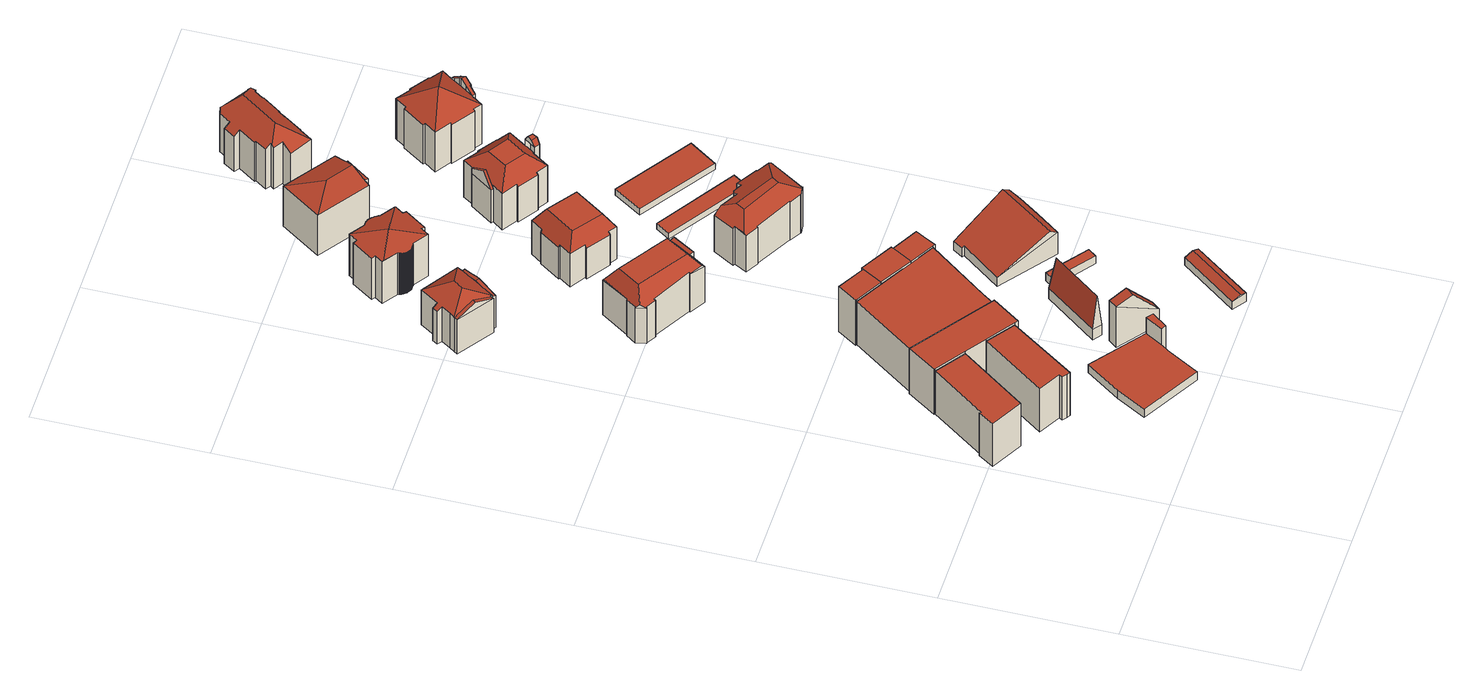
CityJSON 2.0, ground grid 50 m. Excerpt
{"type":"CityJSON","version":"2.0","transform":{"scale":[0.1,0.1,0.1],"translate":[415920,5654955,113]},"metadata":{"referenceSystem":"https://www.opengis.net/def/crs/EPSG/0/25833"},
"CityObjects":{
"building1":{"type":"Building","attributes":{"Dachtyp_tdc":"tdcPolyFlatRoof","Gemeindeschluessel":14612000,"Dachneigung":0,"QualitaetDacherkennung":64,"Geometrietyp2DReferenz":"3000","measuredHeight":16.1,"function":"31001_9998","roofType":"1000"},"geometry":[{"type":"Solid","lod":"2","boundaries":[[[[0,1,2,3]],[[1,4,5,2]],[[4,6,7,5]],[[6,8,9,7]],[[8,10,11,9]],[[10,0,3,11]],[[10,8,6,4,1,0]],[[3,2,5,7,9,11]]]],"semantics":{"surfaces":[{"type":"WallSurface"},{"type":"RoofSurface"},{"type":"GroundSurface"}],"values":[[0,0,0,0,0,0,1,2]]}}]},
"building2":{"type":"Building","attributes":{"Dachtyp_tdc":"tdcPolyFlatRoof","Gemeindeschluessel":14612000,"Dachneigung":0,"QualitaetDacherkennung":64,"Geometrietyp2DReferenz":"3000","measuredHeight":16.19,"function":"31001_9998","roofType":"1000"},"geometry":[{"type":"Solid","lod":"2","boundaries":[[[[12,13,14,15]],[[13,16,17,14]],[[16,18,19,17]],[[18,20,21,19]],[[20,22,23,21]],[[22,24,25,23]],[[24,12,15,25]],[[24,22,20,18,16,13,12]],[[15,14,17,19,21,23,25]]]],"semantics":{"surfaces":[{"type":"WallSurface"},{"type":"RoofSurface"},{"type":"GroundSurface"}],"values":[[0,0,0,0,0,0,0,1,2]]}}]},
"building3":{"type":"Building","attributes":{"Dachtyp_tdc":"tdcPolyFlatRoof","Gemeindeschluessel":14612000,"Dachneigung":0,"QualitaetDacherkennung":61,"Geometrietyp2DReferenz":"3000","measuredHeight":16.95,"function":"31001_9998","roofType":"1000"},"geometry":[{"type":"Solid","lod":"2","boundaries":[[[[26,27,14,17]],[[27,28,9,14]],[[28,29,7,9]],[[29,30,31,7]],[[30,32,33,31]],[[32,34,35,33]],[[34,36,37,35]],[[36,38,39,37]],[[38,40,41,39]],[[40,26,17,41]],[[40,38,36,34,32,30,29,28,27,26]],[[17,14,9,7,31,33,35,37,39,41]]]],"semantics":{"surfaces":[{"type":"WallSurface"},{"type":"RoofSurface"},{"type":"GroundSurface"}],"values":[[0,0,0,0,0,0,0,0,0,0,1,2]]}}]},
"building4":{"type":"Building","attributes":{"Gemeindeschluessel":14612000,"Geometrietyp2DReferenz":"3000","BezugspunktDach":"2000","function":"31001_9998"},"children":["building4-1","building4-2"]},
"building4-1":{"type":"BuildingPart","attributes":{"Dachtyp_tdc":"tdcPolyFlatRoof","Dachneigung":0,"QualitaetDacherkennung":0,"Geometrietyp2DReferenz":"3000","measuredHeight":9.05},"parents":["building4"],"geometry":[{"type":"MultiSurface","lod":"2","boundaries":[[[42,43,44,45]],[[45,44,46,47]],[[44,43,48,49,46]],[[50,48,43,42]],[[42,45,47,51,50]],[[47,46,49,51]],[[50,51,49,48]]],"semantics":{"surfaces":[{"type":"RoofSurface"},{"type":"WallSurface"},{"type":"GroundSurface"},{"type":"ClosureSurface","isClosure":"1","QuelleClosure":"LoD1Solid"}],"values":[0,1,1,1,1,2,3]}}]},
"building4-2":{"type":"BuildingPart","attributes":{"Dachtyp_tdc":"tdcPolyFlatRoof","Dachneigung":0,"QualitaetDacherkennung":0,"Geometrietyp2DReferenz":"3000","measuredHeight":3},"parents":["building4"],"geometry":[{"type":"MultiSurface","lod":"2","boundaries":[[[52,53,48,50,54,55,56]],[[56,55,57,58]],[[55,54,59,57]],[[54,50,51,59]],[[48,53,60,49]],[[53,52,61,60]],[[52,56,58,61]],[[58,57,59,51,49,60,61]],[[49,51,50,48]]],"semantics":{"surfaces":[{"type":"RoofSurface"},{"type":"WallSurface"},{"type":"GroundSurface"},{"type":"ClosureSurface","isClosure":"1","QuelleClosure":"LoD1Solid"}],"values":[0,1,1,1,1,1,1,2,3]}}]},
"building5":{"type":"Building","attributes":{"Dachtyp_tdc":"tdcPolyFlatRoof","Gemeindeschluessel":14612000,"Dachneigung":0,"QualitaetDacherkennung":69,"Geometrietyp2DReferenz":"3000","measuredHeight":16.27,"function":"31001_9998","roofType":"1000"},"geometry":[{"type":"Solid","lod":"2","boundaries":[[[[62,63,35,37]],[[63,64,65,35]],[[64,66,67,65]],[[66,68,69,67]],[[68,62,37,69]],[[68,66,64,63,62]],[[37,35,65,67,69]]]],"semantics":{"surfaces":[{"type":"WallSurface"},{"type":"RoofSurface"},{"type":"GroundSurface"}],"values":[[0,0,0,0,0,1,2]]}}]},
"building6":{"type":"Building","attributes":{"Dachtyp_tdc":"tdcGableRoof","Gemeindeschluessel":14612000,"Dachneigung":50.58,"QualitaetDacherkennung":8,"Geometrietyp2DReferenz":"3000","measuredHeight":16.39,"function":"31001_9998","roofType":"3100"},"geometry":[{"type":"Solid","lod":"2","boundaries":[[[[70,71,72,73]],[[71,74,75,72]],[[74,76,77,75]],[[76,70,73,77]],[[74,71,78]],[[70,76,79]],[[71,70,79,78]],[[76,74,78,79]],[[73,72,75,77]]]],"semantics":{"surfaces":[{"type":"WallSurface"},{"type":"RoofSurface"},{"type":"GroundSurface"}],"values":[[0,0,0,0,0,0,1,1,2]]}}]},
"building7":{"type":"Building","attributes":{"Gemeindeschluessel":14612000,"Geometrietyp2DReferenz":"3000","function":"31001_9998","roofType":"9999"},"children":["building7-1","building7-2","building7-3"]},
"building7-1":{"type":"BuildingPart","attributes":{"Dachtyp_tdc":"tdcGableRoof","Dachneigung":10.02,"QualitaetDacherkennung":25,"Geometrietyp2DReferenz":"3000","measuredHeight":13.37,"roofType":"3100"},"parents":["building7"],"geometry":[{"type":"MultiSurface","lod":"2","boundaries":[[[80,81,82,83]],[[81,84,85,82]],[[84,86,87,85]],[[86,88,89,87]],[[88,90,91,89]],[[90,92,93,91]],[[88,86,84,81,80,94,95]],[[95,96,92,90,88]],[[97,83,82,85,87,89,91,93]]],"semantics":{"surfaces":[{"type":"WallSurface"},{"type":"RoofSurface"},{"type":"GroundSurface"}],"values":[0,0,0,0,0,0,1,1,2]}}]},
"building7-2":{"type":"BuildingPart","attributes":{"Dachtyp_tdc":"tdcFreeFormRoof","Dachneigung":28.5,"QualitaetDacherkennung":66,"Geometrietyp2DReferenz":"3000","measuredHeight":16.38,"roofType":"5000"},"parents":["building7"],"geometry":[{"type":"MultiSurface","lod":"2","boundaries":[[[98,99,100,101]],[[99,102,103,100]],[[102,104,105,103]],[[104,106,107,105]],[[106,108,80,83,107]],[[109,110,111,112,93,92]],[[113,114,115,116,117]],[[114,118,119,115]],[[118,98,101,119]],[[113,120,121,110,109,122]],[[109,96,123,94,108,106,124,122]],[[106,104,124]],[[104,102,99,98,118,114,113,122,124]],[[101,100,103,105,107,83,97,93,112,116,115,119]]],"semantics":{"surfaces":[{"type":"WallSurface"},{"type":"RoofSurface"},{"type":"GroundSurface"}],"values":[0,0,0,0,0,0,0,0,0,1,1,1,1,2]}}]},
"building7-3":{"type":"BuildingPart","attributes":{"Dachtyp_tdc":"tdcGableRoof","Dachneigung":21.86,"QualitaetDacherkennung":19,"Geometrietyp2DReferenz":"3000","measuredHeight":15.3,"roofType":"3100"},"parents":["building7"],"geometry":[{"type":"MultiSurface","lod":"2","boundaries":[[[125,126,127,128]],[[126,117,116,127]],[[111,125,128,112]],[[111,121,129,130,125]],[[130,129,120,117,126]],[[125,130,126]],[[128,127,116,112]]],"semantics":{"surfaces":[{"type":"WallSurface"},{"type":"RoofSurface"},{"type":"GroundSurface"}],"values":[0,0,0,1,1,0,2]}}]},
"building8":{"type":"Building","attributes":{"Dachtyp_tdc":"tdcFreeFormRoof","Gemeindeschluessel":14612000,"Dachneigung":82.83,"QualitaetDacherkennung":15,"Geometrietyp2DReferenz":"3000","measuredHeight":15.63,"function":"31001_9998","roofType":"5000"},"geometry":[{"type":"Solid","lod":"2","boundaries":[[[[131,132,133,134]],[[132,135,136,133]],[[135,137,138,136]],[[137,131,134,138]],[[139,140,137,135]],[[139,135,132]],[[140,139,132,131]],[[140,131,137]],[[134,133,136,138]]]],"semantics":{"surfaces":[{"type":"WallSurface"},{"type":"RoofSurface"},{"type":"GroundSurface"}],"values":[[0,0,0,0,1,0,1,1,2]]}}]},
"building9":{"type":"Building","attributes":{"Gemeindeschluessel":14612000,"Geometrietyp2DReferenz":"3000","function":"31001_9998","roofType":"9999"},"children":["building9-1","building9-2","building9-3"]},
"building9-1":{"type":"BuildingPart","attributes":{"Dachtyp_tdc":"tdcPolyFlatRoof","Dachneigung":0,"QualitaetDacherkennung":61,"Geometrietyp2DReferenz":"3000","measuredHeight":16.98,"roofType":"1000"},"parents":["building9"],"geometry":[{"type":"MultiSurface","lod":"2","boundaries":[[[141,142,143,144]],[[142,145,146,143]],[[145,147,67,146]],[[147,148,149,67]],[[150,141,144,151]],[[150,148,147,145,142,141]],[[144,143,146,67,149,151]]],"semantics":{"surfaces":[{"type":"WallSurface"},{"type":"RoofSurface"},{"type":"GroundSurface"}],"values":[0,0,0,0,0,1,2]}}]},
"building9-2":{"type":"BuildingPart","attributes":{"Dachtyp_tdc":"tdcPolyFlatRoof","Dachneigung":0,"QualitaetDacherkennung":68,"Geometrietyp2DReferenz":"3000","measuredHeight":16.98,"roofType":"1000"},"parents":["building9"],"geometry":[{"type":"MultiSurface","lod":"2","boundaries":[[[152,153,154,155]],[[153,156,150,151,154]],[[157,158,159,160,149,148]],[[161,152,155,162,163]],[[161,158,157,156,153,152]],[[155,154,151,149,160,162]]],"semantics":{"surfaces":[{"type":"WallSurface"},{"type":"RoofSurface"},{"type":"GroundSurface"}],"values":[0,0,0,0,1,2]}}]},
"building9-3":{"type":"BuildingPart","attributes":{"Dachtyp_tdc":"tdcPolyFlatRoof","Dachneigung":0,"QualitaetDacherkennung":60,"Geometrietyp2DReferenz":"3000","measuredHeight":16.96,"roofType":"1000"},"parents":["building9"],"geometry":[{"type":"MultiSurface","lod":"2","boundaries":[[[159,164,65,160]],[[164,165,166,65]],[[165,167,168,166]],[[167,163,162,168]],[[167,165,164,159,163]],[[162,160,65,166,168]]],"semantics":{"surfaces":[{"type":"WallSurface"},{"type":"RoofSurface"},{"type":"GroundSurface"}],"values":[0,0,0,0,1,2]}}]},
"building10":{"type":"Building","attributes":{"Dachtyp_tdc":"tdcFreeFormRoof","Gemeindeschluessel":14612000,"Dachneigung":0.791,"QualitaetDacherkennung":45,"Geometrietyp2DReferenz":"3000","measuredHeight":17.89,"function":"31001_9998","roofType":"5000"},"geometry":[{"type":"Solid","lod":"2","boundaries":[[[[169,170,171,172,173,174,175,176]],[[177,178,171,170]],[[179,173,172]],[[180,181,182]],[[176,183,169]],[[184,185,186]],[[187,188,189,190,191,192,193,194,195,196,197,198,199,200,201,202,203,204,205,206,207,208]],[[173,179,188,187]],[[179,209,189,188]],[[209,210,190,189]],[[210,211,191,190]],[[211,212,192,191]],[[212,213,193,192]],[[213,214,194,193]],[[214,185,195,194]],[[185,184,196,195]],[[184,215,197,196]],[[215,216,198,197]],[[216,181,199,198]],[[181,180,200,199]],[[180,217,201,200]],[[217,218,202,201]],[[218,219,203,202]],[[219,220,204,203]],[[220,183,205,204]],[[183,176,206,205]],[[176,175,207,206]],[[175,174,208,207]],[[174,173,187,208]],[[178,186,185,214,213,212,211,210,209,179,172,171]],[[184,186,178,177,182,181,216,215]],[[177,170,169,183,220,219,218,217,180,182]]]],"semantics":{"surfaces":[{"type":"RoofSurface"},{"type":"WallSurface"},{"type":"GroundSurface"}],"values":[[0,0,1,1,1,1,2,1,1,1,1,1,1,1,1,1,1,1,1,1,1,1,1,1,1,1,1,1,1,0,0,0]]}}]},
"building11":{"type":"Building","attributes":{"Dachtyp_tdc":"tdcGableRoof","Gemeindeschluessel":14612000,"Dachneigung":19.56,"QualitaetDacherkennung":72,"Geometrietyp2DReferenz":"3000","measuredHeight":3.75,"function":"31001_9998","roofType":"3100"},"geometry":[{"type":"Solid","lod":"2","boundaries":[[[[221,222,223,224]],[[222,225,226,223]],[[225,227,228,226]],[[227,221,224,228]],[[225,222,229]],[[221,227,230]],[[222,221,230,229]],[[227,225,229,230]],[[224,223,226,228]]]],"semantics":{"surfaces":[{"type":"WallSurface"},{"type":"RoofSurface"},{"type":"GroundSurface"}],"values":[[0,0,0,0,0,0,1,1,2]]}}]},
"building12":{"type":"Building","attributes":{"Dachtyp_tdc":"tdcPolyFlatRoof","Gemeindeschluessel":14612000,"Dachneigung":0,"QualitaetDacherkennung":9,"Geometrietyp2DReferenz":"3000","measuredHeight":3,"function":"31001_9998","roofType":"1000"},"geometry":[{"type":"Solid","lod":"2","boundaries":[[[[231,232,233,234]],[[232,235,236,233]],[[235,237,238,236]],[[237,231,234,238]],[[237,235,232,231]],[[234,233,236,238]]]],"semantics":{"surfaces":[{"type":"WallSurface"},{"type":"RoofSurface"},{"type":"GroundSurface"}],"values":[[0,0,0,0,1,2]]}}]},
"building13":{"type":"Building","attributes":{"Dachtyp_tdc":"tdcFreeFormRoof","Gemeindeschluessel":14612000,"Dachneigung":14.78,"QualitaetDacherkennung":43,"Geometrietyp2DReferenz":"3000","measuredHeight":17.66,"function":"31001_9998","roofType":"5000"},"geometry":[{"type":"Solid","lod":"2","boundaries":[[[[239,240,241,242]],[[240,243,244,241]],[[243,245,246,244]],[[245,247,248,246]],[[247,249,250,248]],[[249,251,252,250]],[[251,253,254,252]],[[253,255,256,254]],[[255,257,258,256]],[[257,259,260,258]],[[259,261,262,260]],[[261,263,264,262]],[[263,265,266,264]],[[267,268,269,270]],[[268,271,272,269]],[[271,273,274,272]],[[273,275,276,274]],[[275,277,278,276]],[[277,279,280,278]],[[279,281,282,280]],[[281,283,284,282]],[[283,285,286,284]],[[285,287,288,286]],[[287,289,290,288]],[[289,291,292,290]],[[291,293,294,292]],[[293,295,296,294]],[[265,267,270,266]],[[295,297,298,296]],[[297,299,300,298]],[[299,301,302,300]],[[301,303,304,302]],[[303,305,306,304]],[[305,307,308,306]],[[307,309,310,308]],[[309,311,312,310]],[[311,313,314,312]],[[313,315,316,314]],[[315,317,318,316]],[[317,319,320,318]],[[319,321,322,320]],[[321,323,324,322]],[[323,325,326,324]],[[325,327,328,326]],[[327,329,330,328]],[[329,331,332,330]],[[331,333,334,332]],[[333,335,336,334]],[[335,337,338,336]],[[337,339,340,338]],[[339,341,342,340]],[[341,343,344,342]],[[343,345,346,344]],[[345,347,348,346]],[[347,349,350,348]],[[349,351,352,350]],[[351,353,354,352]],[[353,355,356,354]],[[355,357,358,356]],[[357,239,242,358]],[[359,239,357,355,353,351,349,360]],[[289,287,285,283,281,279,277,275,273,271,268,267,265,263,261,259,257,255,253,251,249,247,245,243,240,239,359,361]],[[293,291,361,359,301,299,297,295]],[[303,301,359,360,347,345,343,341,339,337,335,333,331,329,327,325,323,321,319,317,315,313,311,309,307,305]],[[349,347,360]],[[291,289,361]],[[242,241,244,246,248,250,252,254,256,258,260,262,264,266,270,269,272,274,276,278,280,282,284,286,288,290,292,294,296,298,300,302,304,306,308,310,312,314,316,318,320,322,324,326,328,330,332,334,336,338,340,342,344,346,348,350,352,354,356,358]]]],"semantics":{"surfaces":[{"type":"WallSurface"},{"type":"RoofSurface"},{"type":"GroundSurface"}],"values":[[0,0,0,0,0,0,0,0,0,0,0,0,0,0,0,0,0,0,0,0,0,0,0,0,0,0,0,0,0,0,0,0,0,0,0,0,0,0,0,0,0,0,0,0,0,0,0,0,0,0,0,0,0,0,0,0,0,0,0,0,1,1,1,1,0,0,2]]}}]},
"building14":{"type":"Building","attributes":{"Dachtyp_tdc":"tdcPolyFlatRoof","Gemeindeschluessel":14612000,"Dachneigung":4.9,"QualitaetDacherkennung":69,"Geometrietyp2DReferenz":"3000","measuredHeight":3.05,"function":"31001_9998","roofType":"2100"},"geometry":[{"type":"Solid","lod":"2","boundaries":[[[[362,363,364,365]],[[363,366,367,364]],[[366,368,369,367]],[[368,362,365,369]],[[368,366,363,362]],[[365,364,367,369]]]],"semantics":{"surfaces":[{"type":"WallSurface"},{"type":"RoofSurface"},{"type":"GroundSurface"}],"values":[[0,0,0,0,1,2]]}}]},
"building15":{"type":"Building","attributes":{"Dachtyp_tdc":"tdcCutTentRoof","Gemeindeschluessel":14612000,"Dachneigung":1.99,"QualitaetDacherkennung":48,"Geometrietyp2DReferenz":"3000","measuredHeight":17.14,"function":"31001_9998","roofType":"9999"},"geometry":[{"type":"Solid","lod":"2","boundaries":[[[[370,371,372,373]],[[371,374,375,372]],[[374,376,377,375]],[[376,378,379,377]],[[378,380,381,379]],[[380,382,383,381]],[[382,384,385,383]],[[384,386,387,385]],[[386,388,389,387]],[[388,390,391,389]],[[390,392,393,391]],[[392,394,395,393]],[[394,396,397,395]],[[396,398,399,397]],[[398,400,401,399]],[[400,402,403,401]],[[402,404,405,403]],[[404,406,407,405]],[[406,408,409,407]],[[408,410,411,409]],[[410,412,413,411]],[[412,414,415,413]],[[414,416,417,415]],[[416,370,373,417]],[[392,390,388,386,384,382,380,378,376,374,418,419]],[[402,400,398,396,394,392,419,420]],[[412,410,408,406,404,402,420,421]],[[374,371,370,416,414,412,421,418]],[[421,420,419,418]],[[373,372,375,377,379,381,383,385,387,389,391,393,395,397,399,401,403,405,407,409,411,413,415,417]]]],"semantics":{"surfaces":[{"type":"WallSurface"},{"type":"RoofSurface"},{"type":"GroundSurface"}],"values":[[0,0,0,0,0,0,0,0,0,0,0,0,0,0,0,0,0,0,0,0,0,0,0,0,1,1,1,1,1,2]]}}]},
"building16":{"type":"Building","attributes":{"Dachtyp_tdc":"tdcFreeFormRoof","Gemeindeschluessel":14612000,"Dachneigung":20.76,"QualitaetDacherkennung":5,"Geometrietyp2DReferenz":"3000","measuredHeight":10.03,"function":"31001_9998","roofType":"5000"},"geometry":[{"type":"Solid","lod":"2","boundaries":[[[[422,423,424,425]],[[423,426,427,424]],[[426,428,429,427]],[[428,430,431,429]],[[430,432,433,431]],[[432,434,435,433]],[[434,436,437,435]],[[436,422,425,437]],[[436,434,432,430,438,439]],[[423,422,439,438,428,426]],[[430,428,438]],[[422,436,439]],[[425,424,427,429,431,433,435,437]]]],"semantics":{"surfaces":[{"type":"WallSurface"},{"type":"RoofSurface"},{"type":"GroundSurface"}],"values":[[0,0,0,0,0,0,0,0,1,1,0,0,2]]}}]},
"building17":{"type":"Building","attributes":{"Dachtyp_tdc":"tdcFreeFormRoof","Gemeindeschluessel":14612000,"Dachneigung":32.36,"QualitaetDacherkennung":29,"Geometrietyp2DReferenz":"3000","measuredHeight":17.55,"function":"31001_9998","roofType":"5000"},"geometry":[{"type":"Solid","lod":"2","boundaries":[[[[440,441,442,443]],[[441,444,445,442]],[[444,446,447,445]],[[446,448,449,447]],[[448,450,451,449]],[[450,452,453,451]],[[452,454,455,453]],[[454,456,457,455]],[[456,458,459,457]],[[458,460,461,459]],[[460,462,463,461]],[[462,464,465,463]],[[464,466,467,465]],[[466,468,469,467]],[[468,470,471,469]],[[470,472,473,471]],[[472,474,475,473]],[[474,476,477,475]],[[476,478,479,477]],[[478,440,443,479]],[[464,462,480,481,482,483,466]],[[470,468,483,482,484,485,440,478,476,474,472]],[[484,486,487,446,444,441,485]],[[481,480,460,458,456,454,452,450,448,487,486]],[[482,481,486,484]],[[468,466,483]],[[462,460,480]],[[441,440,485]],[[448,446,487]],[[443,442,445,447,449,451,453,455,457,459,461,463,465,467,469,471,473,475,477,479]]]],"semantics":{"surfaces":[{"type":"WallSurface"},{"type":"RoofSurface"},{"type":"GroundSurface"}],"values":[[0,0,0,0,0,0,0,0,0,0,0,0,0,0,0,0,0,0,0,0,1,1,1,1,1,0,0,0,0,2]]}}]},
"building18":{"type":"Building","attributes":{"Gemeindeschluessel":14612000,"Geometrietyp2DReferenz":"3000","function":"31001_9998","roofType":"9999"},"children":["building18-1","building18-2"]},
"building18-1":{"type":"BuildingPart","attributes":{"Dachtyp_tdc":"tdcHipAndGableRoof","Dachneigung":17.05,"QualitaetDacherkennung":51,"Geometrietyp2DReferenz":"3000","measuredHeight":17.15,"roofType":"5000"},"parents":["building18"],"geometry":[{"type":"MultiSurface","lod":"2","boundaries":[[[488,489,490,491]],[[489,492,493,490]],[[492,494,495,493]],[[494,496,497,495]],[[496,498,499,497]],[[498,500,499]],[[494,492,501]],[[492,489,488,502,503,501]],[[503,498,496,494,501]],[[504,491,490,493,495,497,499]]],"semantics":{"surfaces":[{"type":"WallSurface"},{"type":"RoofSurface"},{"type":"GroundSurface"}],"values":[0,0,0,0,0,0,1,1,1,2]}}]},
"building18-2":{"type":"BuildingPart","attributes":{"Dachtyp_tdc":"tdcPolyFlatRoof","Dachneigung":15.05,"QualitaetDacherkennung":39,"Geometrietyp2DReferenz":"3000","measuredHeight":15.85,"roofType":"2100"},"parents":["building18"],"geometry":[{"type":"MultiSurface","lod":"2","boundaries":[[[500,505,506,499]],[[505,507,508,506]],[[507,509,488,491,508]],[[507,505,500,510,502,509]],[[491,504,499,506,508]]],"semantics":{"surfaces":[{"type":"WallSurface"},{"type":"RoofSurface"},{"type":"GroundSurface"}],"values":[0,0,0,1,2]}}]},
"building19":{"type":"Building","attributes":{"Dachtyp_tdc":"tdcPolyFlatRoof","Gemeindeschluessel":14612000,"Dachneigung":0,"QualitaetDacherkennung":87,"Geometrietyp2DReferenz":"3000","measuredHeight":2.22,"function":"31001_2463","roofType":"1000"},"geometry":[{"type":"Solid","lod":"2","boundaries":[[[[511,512,513,514]],[[512,515,516,513]],[[515,517,518,516]],[[517,511,514,518]],[[517,515,512,511]],[[514,513,516,518]]]],"semantics":{"surfaces":[{"type":"WallSurface"},{"type":"RoofSurface"},{"type":"GroundSurface"}],"values":[[0,0,0,0,1,2]]}}]},
"building20":{"type":"Building","attributes":{"Gemeindeschluessel":14612000,"Geometrietyp2DReferenz":"3000","function":"31001_9998","roofType":"9999"},"children":["building20-1","building20-2","building20-3"]},
"building20-1":{"type":"BuildingPart","attributes":{"Dachtyp_tdc":"tdcCutGableRoof","Dachneigung":59.82,"QualitaetDacherkennung":32,"Geometrietyp2DReferenz":"3000","measuredHeight":17.73,"roofType":"9999"},"parents":["building20"],"geometry":[{"type":"MultiSurface","lod":"2","boundaries":[[[519,520,521,522,523]],[[520,524,525,521]],[[524,526,527,528,525]],[[520,519,529,530]],[[524,520,530,531]],[[526,524,531,532]],[[519,526,532,529]],[[531,530,529,532]],[[522,521,525,528]]],"semantics":{"surfaces":[{"type":"WallSurface"},{"type":"RoofSurface"},{"type":"GroundSurface"}],"values":[0,0,0,1,0,1,0,1,2]}}]},
"building20-2":{"type":"BuildingPart","attributes":{"Dachtyp_tdc":"tdcGableRoof","Dachneigung":32.45,"QualitaetDacherkennung":24,"Geometrietyp2DReferenz":"3000","measuredHeight":17.35,"roofType":"3100"},"parents":["building20"],"geometry":[{"type":"MultiSurface","lod":"2","boundaries":[[[533,534,535,536]],[[534,537,538,535]],[[537,539,540,538]],[[533,541,542,543,534]],[[544,543,542,545]],[[545,546,539]],[[537,544,545,539]],[[534,543,544,537]],[[535,538,540,536]]],"semantics":{"surfaces":[{"type":"WallSurface"},{"type":"RoofSurface"},{"type":"GroundSurface"}],"values":[0,0,0,1,1,0,0,0,2]}}]},
"building20-3":{"type":"BuildingPart","attributes":{"Dachtyp_tdc":"tdcCutTentRoof","Dachneigung":40.53,"QualitaetDacherkennung":58,"Geometrietyp2DReferenz":"3000","measuredHeight":17.64,"roofType":"9999"},"parents":["building20"],"geometry":[{"type":"MultiSurface","lod":"2","boundaries":[[[547,548,549,550]],[[548,551,552,549]],[[551,553,536,552]],[[553,533,536]],[[546,540,539]],[[546,554,555,540]],[[554,556,557,555]],[[556,558,559,557]],[[558,560,561,559]],[[560,562,563,561]],[[562,564,565,563]],[[564,566,567,565]],[[566,568,569,567]],[[568,523,522,569]],[[527,570,571,528]],[[570,572,573,571]],[[572,574,575,573]],[[574,576,577,575]],[[576,547,550,577]],[[554,546,541,553,551,578,579]],[[564,562,560,558,556,554,579,580]],[[572,570,527,523,568,566,564,580,581]],[[551,548,547,576,574,572,581,578]],[[581,580,579,578]],[[550,549,552,536,540,555,557,559,561,563,565,567,569,522,528,571,573,575,577]]],"semantics":{"surfaces":[{"type":"WallSurface"},{"type":"RoofSurface"},{"type":"GroundSurface"}],"values":[0,0,0,0,0,0,0,0,0,0,0,0,0,0,0,0,0,0,0,1,1,1,1,1,2]}}]},
"building21":{"type":"Building","attributes":{"Dachtyp_tdc":"tdcPolyFlatRoof","Gemeindeschluessel":14612000,"Dachneigung":0,"QualitaetDacherkennung":79,"Geometrietyp2DReferenz":"3000","measuredHeight":2.3,"function":"31001_2463","roofType":"1000"},"geometry":[{"type":"Solid","lod":"2","boundaries":[[[[582,583,584,585]],[[583,586,587,584]],[[586,588,589,587]],[[588,582,585,589]],[[588,586,583,582]],[[585,584,587,589]]]],"semantics":{"surfaces":[{"type":"WallSurface"},{"type":"RoofSurface"},{"type":"GroundSurface"}],"values":[[0,0,0,0,1,2]]}}]},
"building22":{"type":"Building","attributes":{"Dachtyp_tdc":"tdcFreeFormRoof","Gemeindeschluessel":14612000,"Dachneigung":35.87,"QualitaetDacherkennung":48,"Geometrietyp2DReferenz":"3000","measuredHeight":18.73,"function":"31001_9998","roofType":"5000"},"geometry":[{"type":"Solid","lod":"2","boundaries":[[[[590,591,592,593]],[[591,594,595,592]],[[594,596,597,595]],[[596,598,599,597]],[[598,600,601,599]],[[600,602,603,601]],[[602,604,605,603]],[[604,606,607,605]],[[606,608,609,607]],[[608,610,611,609]],[[610,612,613,611]],[[612,614,615,613]],[[614,616,617,615]],[[616,618,619,617]],[[618,620,621,619]],[[620,622,623,621]],[[622,624,625,623]],[[624,626,627,625]],[[626,628,629,627]],[[628,630,631,629]],[[630,632,633,631]],[[632,634,635,633]],[[634,636,637,635]],[[636,638,639,637]],[[638,640,641,639]],[[640,590,593,641]],[[642,610,608,606,643,644]],[[645,646,638,636,634,632,647]],[[644,643,604,602,600,598,596,594,591,590,640,646,645]],[[624,622,620,618,616,614,612,642,644,645,647,630,628,626]],[[606,604,643]],[[612,610,642]],[[632,630,647]],[[640,638,646]],[[593,592,595,597,599,601,603,605,607,609,611,613,615,617,619,621,623,625,627,629,631,633,635,637,639,641]]]],"semantics":{"surfaces":[{"type":"WallSurface"},{"type":"RoofSurface"},{"type":"GroundSurface"}],"values":[[0,0,0,0,0,0,0,0,0,0,0,0,0,0,0,0,0,0,0,0,0,0,0,0,0,0,1,1,1,1,0,0,0,0,2]]}}]},
"building23":{"type":"Building","attributes":{"Gemeindeschluessel":14612000,"Geometrietyp2DReferenz":"3000","function":"31001_9998","roofType":"9999"},"children":["building23-1","building23-2"]},
"building23-1":{"type":"BuildingPart","attributes":{"Dachtyp_tdc":"tdcGableRoof","Dachneigung":33.02,"QualitaetDacherkennung":24,"Geometrietyp2DReferenz":"3000","measuredHeight":18.13,"roofType":"3100"},"parents":["building23"],"geometry":[{"type":"MultiSurface","lod":"2","boundaries":[[[648,649,650,651,652]],[[653,654,655,656,657]],[[654,658,659,655]],[[658,660,661,659]],[[660,662,663,661]],[[662,664,665,663]],[[664,666,667,665]],[[666,648,652,667]],[[662,660,658,654,653,668]],[[668,649,648,666,664,662]],[[652,651,669,656,655,659,661,663,665,667]]],"semantics":{"surfaces":[{"type":"WallSurface"},{"type":"RoofSurface"},{"type":"GroundSurface"}],"values":[0,0,0,0,0,0,0,0,1,1,2]}}]},
"building23-2":{"type":"BuildingPart","attributes":{"Dachtyp_tdc":"tdcTentRoof","Dachneigung":34.44,"QualitaetDacherkennung":73,"Geometrietyp2DReferenz":"3000","measuredHeight":20.53,"roofType":"3500"},"parents":["building23"],"geometry":[{"type":"MultiSurface","lod":"2","boundaries":[[[650,670,671,651]],[[670,672,673,671]],[[672,674,675,673]],[[674,676,677,675]],[[676,678,679,677]],[[678,680,681,679]],[[680,682,683,681]],[[682,684,685,683]],[[684,686,687,685]],[[686,688,689,687]],[[688,690,691,689]],[[690,692,693,691]],[[692,694,695,693]],[[694,696,697,695]],[[696,698,699,697]],[[698,700,701,699]],[[700,702,703,701]],[[702,657,656,703]],[[680,678,676,674,672,670,704]],[[692,690,688,686,684,682,680,704]],[[702,700,698,696,694,692,704]],[[670,650,705,657,702,704]],[[651,671,673,675,677,679,681,683,685,687,689,691,693,695,697,699,701,703,656,669]]],"semantics":{"surfaces":[{"type":"WallSurface"},{"type":"RoofSurface"},{"type":"GroundSurface"}],"values":[0,0,0,0,0,0,0,0,0,0,0,0,0,0,0,0,0,0,1,1,1,1,2]}}]}
},
"vertices":[
[5,490,176],[34,535,176],[34,535,15],[5,490,15],[38,531,176],[38,531,15],[153,690,176],[153,690,15],[237,630,176],[237,630,15],[98,439,176],[98,439,15],
[162,404,177],[296,589,177],[296,589,15],[162,404,15],[374,533,177],[374,533,15],[243,344,177],[243,344,15],[235,349,177],[235,349,15],[221,359,177],[221,359,15],[227,369,177],[227,369,15],
[374,533,184],[296,589,184],[237,630,184],[153,690,184],[150,692,184],[150,692,15],[207,776,184],[207,776,15],[212,773,184],[212,773,15],[438,611,184],[438,611,15],[442,608,184],[442,608,15],[384,526,184],[384,526,15],
[563,224,106],[533,173,106],[546,165,106],[581,210,106],[546,165,16],[581,210,16],[533,173,46],[533,173,16],[563,224,46],[563,224,16],
[461,55,46],[517,152,46],[410,340,46],[337,239,46],[288,153,46],[337,239,16],[288,153,16],[410,340,16],[517,152,16],[461,55,16],
[438,611,178],[212,773,178],[345,959,178],[345,959,15],[593,819,178],[593,819,15],[462,645,178],[462,645,15],
[654,233,72],[635,208,72],[635,208,13],[654,233,13],[523,295,164],[523,295,13],[542,320,164],[542,320,13],[567,261,177],[586,286,177],
[215,2012,130],[226,2005,130],[226,2005,7],[215,2012,7],[209,1980,136],[209,1980,7],[200,1965,139],[200,1965,7],[193,1956,141],[193,1956,7],[155,1900,129],[155,1900,7],[146,1907,129],[146,1907,7],[198,1986,136],[183,1963,141],[167,1939,136],[183,1963,7],
[55,2032,128],[65,2048,128],[65,2048,7],[55,2032,7],[79,2039,136],[79,2039,7],[114,2093,136],[114,2093,7],[222,2023,136],[222,2023,7],[215,2012,136],[146,1907,136],[142,1910,136],[142,1910,135],[142,1910,7],[40,1981,136],[50,1996,136],[50,1996,7],[40,1981,7],[40,1981,135],[68,2023,136],[68,2023,7],[42,1979,136],[139,1911,136],[118,1981,171],[183,1963,136],[136,2009,171],
[136,1900,135],[33,1971,135],[33,1971,7],[136,1900,7],[92,1944,160],[86,1935,160],
[673,498,52],[556,344,52],[556,344,13],[673,498,13],[532,362,52],[532,362,13],[649,516,52],[649,516,13],[544,353,169],[652,496,169],
[633,876,184],[614,842,184],[614,842,15],[633,876,15],[599,815,184],[599,815,15],[593,819,184],[521,859,184],[521,859,15],[555,919,184],[555,919,15],
[462,979,185],[558,924,185],[558,924,15],[462,979,15],[555,919,185],[521,859,185],[425,914,185],[425,914,184],[425,914,15],[459,974,185],[459,974,15],[459,974,184],
[345,959,184],[342,961,184],[342,961,15],[379,1019,184],[379,1019,15],
[199,1516,155],[240,1532,188],[284,1598,187],[274,1636,145],[220,1556,146],[218,1557,143],[198,1528,144],[197,1527,142],[384,1437,188],[427,1504,187],[277,1639,139],[347,1418,154],[393,1391,144],[385,1396,156],[203,1498,143],[456,1492,143],[381,1536,185],[433,1505,180],[220,1556,10],[277,1639,10],[317,1612,10],[318,1613,10],[368,1580,10],[363,1572,10],[384,1558,10],[386,1546,10],[381,1536,10],[456,1492,10],[420,1431,10],[417,1433,10],[393,1391,10],[347,1418,10],[349,1421,10],[236,1486,10],[234,1482,10],[206,1499,10],[203,1498,10],[197,1527,10],[198,1528,10],[218,1557,10],[317,1612,140],[318,1613,137],[368,1580,137],[363,1572,153],[384,1558,153],[386,1546,167],[420,1431,141],[417,1433,147],[349,1421,157],[236,1486,150],[234,1482,146],[206,1499,144],
[739,37,44],[864,202,44],[864,202,16],[739,37,16],[901,175,48],[901,175,16],[777,9,48],[777,9,16],[886,186,54],[761,20,54],
[805,431,46],[691,517,46],[691,517,16],[805,431,16],[709,541,46],[709,541,16],[823,455,46],[823,455,16],
[236,2325,165],[280,2295,165],[280,2295,9],[236,2325,9],[282,2296,165],[282,2296,9],[285,2296,164],[285,2296,9],[287,2296,164],[287,2296,9],[290,2296,163],[290,2296,9],[292,2296,163],[292,2296,9],[295,2296,163],[295,2296,9],[297,2295,162],[297,2295,9],[299,2295,162],[299,2295,9],[302,2294,162],[302,2294,9],[304,2293,162],[304,2293,9],[306,2292,162],[306,2292,9],[308,2290,162],[308,2290,9],[311,2289,162],[312,2287,162],[312,2287,9],[311,2289,9],[314,2285,162],[314,2285,9],[316,2283,162],[316,2283,9],[317,2281,162],[317,2281,9],[319,2279,163],[319,2279,9],[320,2277,163],[320,2277,9],[321,2275,163],[321,2275,9],[322,2272,164],[322,2272,9],[323,2270,164],[323,2270,9],[323,2268,165],[323,2268,9],[324,2265,165],[324,2265,9],[368,2235,164],[368,2235,9],[351,2210,164],[351,2210,9],[361,2203,161],[361,2203,9],[318,2141,161],[318,2141,9],[308,2147,165],[308,2147,9],[291,2123,165],[291,2123,9],[247,2153,165],[247,2153,9],[244,2152,164],[244,2152,9],[241,2152,164],[241,2152,9],[238,2152,163],[238,2152,9],[236,2152,163],[236,2152,9],[233,2152,163],[233,2152,9],[231,2152,162],[231,2152,9],[228,2153,162],[228,2153,9],[226,2154,162],[226,2154,9],[224,2155,162],[224,2155,9],[221,2156,162],[221,2156,9],[218,2158,162],[218,2158,9],[215,2160,162],[215,2160,9],[213,2162,162],[213,2162,9],[212,2164,162],[212,2164,9],[210,2166,162],[210,2166,9],[208,2168,163],[208,2168,9],[207,2170,163],[207,2170,9],[206,2172,163],[206,2172,9],[205,2175,164],[205,2175,9],[204,2177,164],[204,2177,9],[203,2179,165],[203,2179,9],[203,2183,165],[203,2183,9],[159,2213,165],[159,2213,9],[175,2237,165],[175,2237,9],[166,2244,162],[166,2244,9],[209,2307,162],[209,2307,9],[219,2300,165],[219,2300,9],[263,2224,186],[162,2211,166],[365,2237,165],
[527,1556,35],[576,1527,40],[576,1527,10],[527,1556,10],[537,1462,40],[537,1462,10],[488,1491,35],[488,1491,10],
[554,1810,124],[551,1806,133],[551,1806,11],[554,1810,11],[574,1791,132],[574,1791,11],[564,1775,132],[564,1775,11],[568,1773,124],[568,1773,11],[548,1743,124],[548,1743,11],[543,1746,132],[543,1746,11],[517,1707,132],[517,1707,11],[521,1704,124],[521,1704,11],[501,1675,124],[501,1675,11],[497,1678,132],[497,1678,11],[484,1659,132],[484,1659,11],[461,1674,133],[461,1674,11],[458,1670,124],[458,1670,11],[392,1715,126],[392,1715,11],[395,1720,135],[395,1720,11],[351,1749,136],[351,1749,11],[375,1785,135],[375,1785,11],[371,1787,128],[371,1787,11],[413,1848,128],[413,1848,11],[417,1846,136],[417,1846,11],[442,1881,136],[442,1881,11],[485,1851,135],[485,1851,11],[488,1856,126],[488,1856,11],[537,1784,178],[477,1696,178],[391,1755,182],[451,1842,182],
[932,705,96],[912,669,93],[912,669,14],[932,705,14],[869,610,94],[869,610,14],[815,538,95],[815,538,14],[654,660,47],[654,660,14],[743,775,49],[743,775,14],[735,779,46],[735,779,14],[755,808,46],[755,808,14],[795,553,114],[912,717,114],
[528,1315,149],[549,1352,154],[549,1352,13],[528,1315,13],[543,1355,149],[543,1355,13],[579,1417,149],[579,1417,13],[652,1375,170],[652,1375,13],[660,1386,164],[660,1386,13],[671,1389,160],[671,1389,13],[696,1375,161],[696,1375,13],[706,1391,153],[706,1391,13],[762,1353,157],[762,1353,13],[760,1350,159],[760,1350,13],[801,1322,156],[801,1322,13],[732,1220,162],[732,1220,13],[733,1217,160],[733,1217,13],[707,1213,156],[707,1213,13],[706,1216,157],[706,1216,13],[674,1234,156],[674,1234,13],[675,1236,157],[675,1236,13],[567,1296,152],[567,1296,13],[565,1293,151],[565,1293,13],[793,1327,162],[718,1295,189],[706,1275,189],[725,1216,164],[590,1338,183],[532,1321,154],[605,1364,183],[602,1404,168],
[439,2338,164],[430,2325,159],[430,2325,9],[439,2338,9],[285,2426,159],[285,2426,9],[367,2544,159],[367,2544,9],[512,2442,159],[512,2442,9],[489,2409,171],[489,2409,9],[489,2409,168],[396,2434,181],[446,2348,168],[470,2383,181],[470,2383,9],
[497,2403,165],[497,2403,9],[448,2332,165],[448,2332,9],[439,2338,168],[470,2383,168],
[590,1545,36],[617,1586,36],[617,1586,14],[590,1545,14],[845,1437,36],[845,1437,14],[817,1395,36],[817,1395,14],
[698,1971,170],[712,1961,170],[712,1961,10],[698,1971,10],[698,1971,145],[690,1929,168],[690,1929,10],[676,1939,168],[676,1939,145],[676,1939,10],[692,1962,187],[706,1952,187],[697,1938,187],[682,1948,187],
[531,2012,133],[525,2016,133],[525,2016,10],[531,2012,10],[571,2082,133],[571,2082,10],[576,2078,133],[576,2078,10],[535,2019,146],[548,2037,183],[542,2041,183],[571,2082,152],[576,2078,152],[576,2078,146],
[547,1948,142],[550,1952,147],[550,1952,10],[547,1948,10],[508,1980,146],[508,1980,10],[531,2012,146],[599,2112,147],[599,2112,10],[644,2081,147],[644,2081,10],[648,2087,141],[648,2087,10],[701,2050,142],[701,2050,10],[697,2045,148],[697,2045,10],[729,2023,149],[729,2023,10],[732,2021,145],[732,2021,10],[731,2020,145],[731,2020,10],[673,1941,149],[673,1941,10],[640,1893,148],[640,1893,10],[607,1914,148],[607,1914,10],[604,1909,142],[604,1909,10],[573,1991,186],[611,2048,186],[670,2009,186],[631,1952,186],
[873,1497,36],[657,1644,36],[657,1644,13],[873,1497,13],[711,1726,36],[711,1726,13],[929,1579,36],[929,1579,13],
[487,2625,157],[509,2659,156],[509,2659,9],[487,2625,9],[506,2661,153],[506,2661,9],[542,2713,153],[542,2713,9],[526,2723,140],[526,2723,9],[549,2757,140],[549,2757,9],[565,2746,152],[565,2746,9],[588,2780,152],[588,2780,9],[609,2784,154],[609,2784,9],[687,2732,156],[687,2732,9],[699,2735,147],[699,2735,9],[702,2714,148],[702,2714,9],[691,2712,153],[691,2712,9],[675,2688,153],[675,2688,9],[678,2685,150],[678,2685,9],[639,2629,149],[639,2629,9],[636,2631,152],[636,2631,9],[623,2612,152],[623,2612,9],[625,2611,150],[625,2611,9],[589,2558,149],[589,2558,9],[588,2559,151],[588,2559,9],[563,2521,149],[563,2521,9],[501,2561,144],[501,2561,9],[519,2588,165],[519,2588,9],[493,2605,163],[493,2605,9],[501,2616,168],[501,2616,9],[700,2726,154],[603,2783,159],[630,2728,196],[552,2618,196],[497,2611,168],[563,2522,150],
[829,2145,164],[821,2150,164],[821,2150,161],[821,2150,12],[829,2145,12],[870,2222,163],[878,2216,163],[878,2216,12],[870,2222,12],[870,2222,162],[866,2198,179],[866,2198,12],[869,2196,179],[869,2196,12],[858,2179,193],[858,2179,12],[845,2161,178],[845,2161,12],[842,2163,178],[842,2163,12],[847,2187,193],[847,2187,12],
[800,2119,161],[800,2119,12],[777,2134,161],[777,2134,12],[773,2130,157],[773,2130,12],[708,2175,157],[708,2175,12],[711,2179,161],[711,2179,12],[666,2210,161],[666,2210,12],[690,2244,161],[690,2244,12],[685,2248,157],[685,2248,12],[730,2313,158],[730,2313,12],[735,2310,162],[735,2310,12],[754,2338,162],[754,2338,12],[758,2344,162],[758,2344,12],[802,2313,162],[802,2313,12],[806,2319,158],[806,2319,12],[860,2281,158],[860,2281,12],[857,2276,162],[857,2276,12],[891,2252,162],[891,2252,12],[779,2232,217],[847,2187,162]
]}
